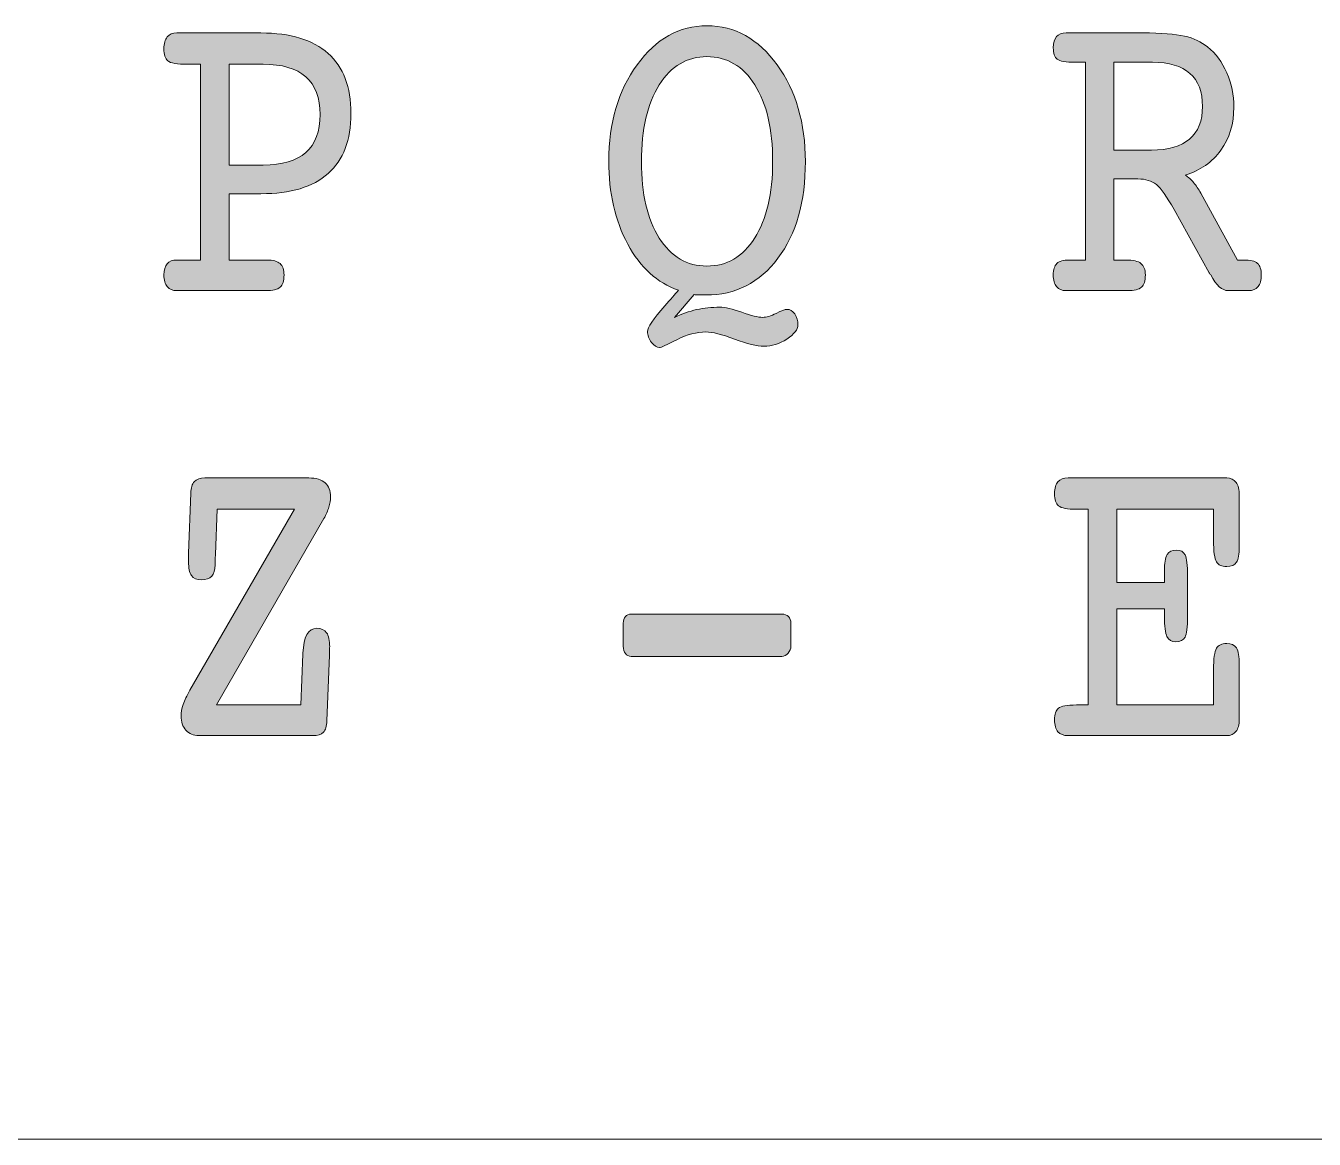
# Model space of a CAD drawing. Header units: inches. Extents: x 3 to 262, y 196 to 297.
# Drawn here: x 34.08 to 62.06, y 196.35 to 220.52 of the extents above; entities that cross this region are included whole.
import ezdxf

# ---------------------------------------------------------------- set-up
doc = ezdxf.new("R2010")
doc.units = ezdxf.units.IN
doc.header["$MEASUREMENT"] = 0
doc.layers.add('Engrave', color=7, linetype='Continuous')
doc.layers.add('LaserCut', color=7, linetype='Continuous')

msp = doc.modelspace()

# ---------------------------------------------------------------- hatches: boundary and pattern name
at = {"layer": 'Engrave', "true_color": 0xffffff}
h = msp.add_hatch(color=7, dxfattribs=at)
h.dxf.hatch_style = 2
edge = h.paths.add_edge_path()
edge.add_spline(control_points=[(48.25, 214.783), (47.792, 214.941), (47.425, 215.275), (47.149, 215.786), (46.874, 216.297), (46.737, 216.897), (46.737, 217.586), (46.737, 218.416), (46.942, 219.113), (47.353, 219.678), (47.764, 220.243), (48.27, 220.525), (48.87, 220.525), (49.476, 220.525), (49.984, 220.242), (50.393, 219.676), (50.803, 219.11), (51.008, 218.41), (51.008, 217.576), (51.008, 216.708), (50.809, 216.009), (50.411, 215.477), (50.014, 214.946), (49.492, 214.68), (48.846, 214.68), (48.781, 214.68), (48.73, 214.68), (48.694, 214.68), (48.659, 214.68), (48.624, 214.683), (48.59, 214.689), (48.59, 214.689), (48.167, 214.194), (48.167, 214.194), (48.325, 214.269), (48.484, 214.325), (48.645, 214.362), (48.805, 214.397), (48.973, 214.415), (49.147, 214.415), (49.263, 214.415), (49.423, 214.379), (49.627, 214.305), (49.831, 214.231), (49.982, 214.194), (50.079, 214.194), (50.161, 214.194), (50.259, 214.223), (50.374, 214.281), (50.488, 214.339), (50.566, 214.368), (50.605, 214.368), (50.671, 214.368), (50.728, 214.335), (50.775, 214.267), (50.822, 214.199), (50.846, 214.12), (50.846, 214.029), (50.846, 213.931), (50.766, 213.83), (50.605, 213.724), (50.444, 213.619), (50.277, 213.566), (50.103, 213.566), (49.956, 213.566), (49.744, 213.618), (49.469, 213.722), (49.194, 213.826), (48.986, 213.878), (48.846, 213.878), (48.649, 213.878), (48.439, 213.821), (48.216, 213.708), (47.994, 213.595), (47.869, 213.538), (47.843, 213.538), (47.785, 213.538), (47.726, 213.576), (47.667, 213.651), (47.608, 213.727), (47.578, 213.806), (47.578, 213.887), (47.578, 213.972), (47.704, 214.158), (47.957, 214.444), (48.079, 214.582), (48.176, 214.695), (48.25, 214.783), (48.25, 214.783), (48.25, 214.783), (48.25, 214.783)], knot_values=[0, 0, 0, 0, 1, 1, 1, 2, 2, 2, 3, 3, 3, 4, 4, 4, 5, 5, 5, 6, 6, 6, 7, 7, 7, 8, 8, 8, 9, 9, 9, 10, 10, 10, 11, 11, 11, 12, 12, 12, 13, 13, 13, 14, 14, 14, 15, 15, 15, 16, 16, 16, 17, 17, 17, 18, 18, 18, 19, 19, 19, 20, 20, 20, 21, 21, 21, 22, 22, 22, 23, 23, 23, 24, 24, 24, 25, 25, 25, 26, 26, 26, 27, 27, 27, 28, 28, 28, 29, 29, 29, 30, 30, 30, 30], degree=3, periodic=1)
edge = h.paths.add_edge_path()
edge.add_spline(control_points=[(48.87, 215.307), (49.302, 215.307), (49.648, 215.511), (49.908, 215.918), (50.167, 216.325), (50.297, 216.878), (50.297, 217.576), (50.297, 218.278), (50.168, 218.833), (49.909, 219.242), (49.651, 219.651), (49.305, 219.855), (48.87, 219.855), (48.438, 219.855), (48.093, 219.651), (47.835, 219.242), (47.577, 218.833), (47.448, 218.278), (47.448, 217.576), (47.448, 216.875), (47.577, 216.321), (47.835, 215.916), (48.093, 215.51), (48.438, 215.307), (48.87, 215.307), (48.87, 215.307), (48.87, 215.307), (48.87, 215.307)], knot_values=[0, 0, 0, 0, 1, 1, 1, 2, 2, 2, 3, 3, 3, 4, 4, 4, 5, 5, 5, 6, 6, 6, 7, 7, 7, 8, 8, 8, 9, 9, 9, 9], degree=3, periodic=1)
h = msp.add_hatch(color=7, dxfattribs=at)
h.dxf.hatch_style = 2
edge = h.paths.add_edge_path()
edge.add_spline(control_points=[(38.494, 219.69), (38.494, 219.69), (38.494, 217.501), (38.494, 217.501), (38.494, 217.501), (39.233, 217.501), (39.233, 217.501), (39.646, 217.501), (39.956, 217.592), (40.161, 217.775), (40.367, 217.957), (40.469, 218.232), (40.469, 218.6), (40.469, 218.962), (40.366, 219.234), (40.159, 219.417), (39.953, 219.599), (39.644, 219.69), (39.233, 219.69), (39.233, 219.69), (38.494, 219.69), (38.494, 219.69), (38.494, 219.69), (38.494, 219.69), (38.494, 219.69)], knot_values=[0, 0, 0, 0, 1, 1, 1, 2, 2, 2, 3, 3, 3, 4, 4, 4, 5, 5, 5, 6, 6, 6, 7, 7, 7, 8, 8, 8, 8], degree=3, periodic=1)
edge = h.paths.add_edge_path()
edge.add_spline(control_points=[(39.32, 215.439), (39.449, 215.439), (39.542, 215.413), (39.6, 215.362), (39.658, 215.31), (39.687, 215.227), (39.687, 215.114), (39.687, 214.988), (39.659, 214.9), (39.604, 214.85), (39.549, 214.799), (39.443, 214.774), (39.288, 214.774), (39.288, 214.774), (37.356, 214.774), (37.356, 214.774), (37.266, 214.774), (37.198, 214.803), (37.15, 214.861), (37.103, 214.92), (37.079, 215.004), (37.079, 215.114), (37.079, 215.224), (37.102, 215.306), (37.148, 215.359), (37.194, 215.413), (37.266, 215.439), (37.363, 215.439), (37.363, 215.439), (37.873, 215.439), (37.873, 215.439), (37.873, 215.439), (37.873, 219.69), (37.873, 219.69), (37.873, 219.69), (37.597, 219.69), (37.597, 219.69), (37.365, 219.69), (37.221, 219.714), (37.164, 219.763), (37.107, 219.812), (37.079, 219.901), (37.079, 220.029), (37.079, 220.14), (37.103, 220.224), (37.15, 220.282), (37.198, 220.34), (37.266, 220.369), (37.356, 220.369), (37.356, 220.369), (39.185, 220.369), (39.185, 220.369), (39.826, 220.369), (40.311, 220.221), (40.643, 219.926), (40.975, 219.63), (41.141, 219.195), (41.141, 218.619), (41.141, 218.043), (40.977, 217.61), (40.647, 217.317), (40.318, 217.025), (39.831, 216.878), (39.185, 216.878), (39.185, 216.878), (38.494, 216.878), (38.494, 216.878), (38.494, 216.878), (38.494, 215.439), (38.494, 215.439), (38.494, 215.439), (39.32, 215.439), (39.32, 215.439), (39.32, 215.439), (39.32, 215.439), (39.32, 215.439)], knot_values=[0, 0, 0, 0, 1, 1, 1, 2, 2, 2, 3, 3, 3, 4, 4, 4, 5, 5, 5, 6, 6, 6, 7, 7, 7, 8, 8, 8, 9, 9, 9, 10, 10, 10, 11, 11, 11, 12, 12, 12, 13, 13, 13, 14, 14, 14, 15, 15, 15, 16, 16, 16, 17, 17, 17, 18, 18, 18, 19, 19, 19, 20, 20, 20, 21, 21, 21, 22, 22, 22, 23, 23, 23, 24, 24, 24, 25, 25, 25, 25], degree=3, periodic=1)
h = msp.add_hatch(color=7, dxfattribs=at)
h.dxf.hatch_style = 2
edge = h.paths.add_edge_path()
edge.add_spline(control_points=[(57.702, 219.732), (57.702, 219.732), (57.702, 217.826), (57.702, 217.826), (57.702, 217.826), (58.52, 217.826), (58.52, 217.826), (58.888, 217.826), (59.166, 217.906), (59.351, 218.065), (59.537, 218.223), (59.63, 218.46), (59.63, 218.775), (59.63, 219.092), (59.539, 219.331), (59.357, 219.492), (59.175, 219.652), (58.904, 219.732), (58.543, 219.732), (58.543, 219.732), (57.702, 219.732), (57.702, 219.732), (57.702, 219.732), (57.702, 219.732), (57.702, 219.732)], knot_values=[0, 0, 0, 0, 1, 1, 1, 2, 2, 2, 3, 3, 3, 4, 4, 4, 5, 5, 5, 6, 6, 6, 7, 7, 7, 8, 8, 8, 8], degree=3, periodic=1)
edge = h.paths.add_edge_path()
edge.add_spline(control_points=[(57.702, 215.439), (57.702, 215.439), (57.97, 215.439), (57.97, 215.439), (58.123, 215.439), (58.231, 215.414), (58.294, 215.364), (58.358, 215.313), (58.389, 215.23), (58.389, 215.114), (58.389, 214.988), (58.362, 214.9), (58.306, 214.85), (58.251, 214.799), (58.147, 214.774), (57.994, 214.774), (57.994, 214.774), (56.667, 214.774), (56.667, 214.774), (56.577, 214.774), (56.508, 214.803), (56.461, 214.861), (56.413, 214.92), (56.39, 215.004), (56.39, 215.114), (56.39, 215.23), (56.416, 215.313), (56.469, 215.364), (56.521, 215.414), (56.609, 215.439), (56.73, 215.439), (56.73, 215.439), (57.089, 215.439), (57.089, 215.439), (57.089, 215.439), (57.089, 219.732), (57.089, 219.732), (57.089, 219.732), (56.86, 219.732), (56.86, 219.732), (56.663, 219.732), (56.535, 219.755), (56.477, 219.799), (56.419, 219.843), (56.39, 219.926), (56.39, 220.048), (56.39, 220.156), (56.413, 220.235), (56.459, 220.289), (56.505, 220.343), (56.574, 220.369), (56.667, 220.369), (56.667, 220.369), (58.334, 220.369), (58.334, 220.369), (58.737, 220.369), (59.038, 220.346), (59.237, 220.301), (59.436, 220.255), (59.604, 220.177), (59.741, 220.067), (59.917, 219.926), (60.056, 219.739), (60.158, 219.506), (60.259, 219.273), (60.31, 219.023), (60.31, 218.756), (60.31, 218.394), (60.217, 218.084), (60.031, 217.824), (59.845, 217.565), (59.586, 217.384), (59.254, 217.284), (59.323, 217.236), (59.384, 217.182), (59.438, 217.119), (59.492, 217.056), (59.544, 216.981), (59.595, 216.892), (59.595, 216.892), (60.389, 215.439), (60.389, 215.439), (60.389, 215.439), (60.519, 215.439), (60.519, 215.439), (60.667, 215.439), (60.768, 215.415), (60.823, 215.366), (60.879, 215.318), (60.906, 215.233), (60.906, 215.114), (60.906, 215.004), (60.883, 214.92), (60.837, 214.861), (60.791, 214.803), (60.723, 214.774), (60.633, 214.774), (60.633, 214.774), (60.187, 214.774), (60.187, 214.774), (60.058, 214.774), (59.931, 214.888), (59.808, 215.114), (59.792, 215.133), (59.78, 215.148), (59.772, 215.161), (59.772, 215.161), (59.013, 216.534), (59.013, 216.534), (58.858, 216.814), (58.73, 216.995), (58.628, 217.076), (58.527, 217.158), (58.393, 217.199), (58.227, 217.199), (58.227, 217.199), (57.702, 217.199), (57.702, 217.199), (57.702, 217.199), (57.702, 215.439), (57.702, 215.439), (57.702, 215.439), (57.702, 215.439), (57.702, 215.439)], knot_values=[0, 0, 0, 0, 1, 1, 1, 2, 2, 2, 3, 3, 3, 4, 4, 4, 5, 5, 5, 6, 6, 6, 7, 7, 7, 8, 8, 8, 9, 9, 9, 10, 10, 10, 11, 11, 11, 12, 12, 12, 13, 13, 13, 14, 14, 14, 15, 15, 15, 16, 16, 16, 17, 17, 17, 18, 18, 18, 19, 19, 19, 20, 20, 20, 21, 21, 21, 22, 22, 22, 23, 23, 23, 24, 24, 24, 25, 25, 25, 26, 26, 26, 27, 27, 27, 28, 28, 28, 29, 29, 29, 30, 30, 30, 31, 31, 31, 32, 32, 32, 33, 33, 33, 34, 34, 34, 35, 35, 35, 36, 36, 36, 37, 37, 37, 38, 38, 38, 39, 39, 39, 40, 40, 40, 41, 41, 41, 41], degree=3, periodic=1)
h = msp.add_hatch(color=7, dxfattribs=at)
h.dxf.hatch_style = 2
edge = h.paths.add_edge_path()
edge.add_spline(control_points=[(38.237, 210.028), (38.237, 210.028), (38.198, 209.047), (38.198, 209.047), (38.195, 209.006), (38.193, 208.968), (38.191, 208.931), (38.19, 208.895), (38.189, 208.858), (38.189, 208.82), (38.189, 208.707), (38.165, 208.624), (38.116, 208.573), (38.068, 208.521), (37.992, 208.495), (37.889, 208.495), (37.792, 208.495), (37.721, 208.526), (37.678, 208.587), (37.634, 208.648), (37.613, 208.75), (37.613, 208.891), (37.613, 208.891), (37.613, 209.075), (37.613, 209.075), (37.613, 209.075), (37.664, 210.377), (37.664, 210.377), (37.667, 210.49), (37.692, 210.574), (37.741, 210.627), (37.79, 210.681), (37.866, 210.707), (37.968, 210.707), (37.968, 210.707), (40.228, 210.707), (40.228, 210.707), (40.384, 210.707), (40.501, 210.672), (40.58, 210.601), (40.659, 210.531), (40.699, 210.428), (40.699, 210.293), (40.699, 210.223), (40.686, 210.15), (40.661, 210.073), (40.636, 209.996), (40.6, 209.913), (40.553, 209.825), (40.553, 209.825), (38.221, 205.778), (38.221, 205.778), (38.221, 205.778), (40.051, 205.778), (40.051, 205.778), (40.051, 205.778), (40.098, 206.882), (40.098, 206.882), (40.098, 206.885), (40.098, 206.891), (40.098, 206.901), (40.111, 207.262), (40.212, 207.443), (40.398, 207.443), (40.496, 207.443), (40.567, 207.411), (40.612, 207.346), (40.657, 207.282), (40.679, 207.179), (40.679, 207.037), (40.679, 207.037), (40.677, 207.018), (40.675, 206.978), (40.672, 206.939), (40.671, 206.901), (40.671, 206.863), (40.671, 206.863), (40.616, 205.433), (40.616, 205.433), (40.613, 205.317), (40.588, 205.234), (40.541, 205.186), (40.493, 205.137), (40.418, 205.113), (40.316, 205.113), (40.316, 205.113), (37.834, 205.113), (37.834, 205.113), (37.721, 205.113), (37.628, 205.152), (37.557, 205.23), (37.486, 205.309), (37.451, 205.411), (37.451, 205.537), (37.451, 205.613), (37.466, 205.696), (37.498, 205.787), (37.53, 205.878), (37.578, 205.982), (37.644, 206.098), (37.644, 206.098), (39.912, 210.028), (39.912, 210.028), (39.912, 210.028), (38.237, 210.028), (38.237, 210.028), (38.237, 210.028), (38.237, 210.028), (38.237, 210.028)], knot_values=[0, 0, 0, 0, 1, 1, 1, 2, 2, 2, 3, 3, 3, 4, 4, 4, 5, 5, 5, 6, 6, 6, 7, 7, 7, 8, 8, 8, 9, 9, 9, 10, 10, 10, 11, 11, 11, 12, 12, 12, 13, 13, 13, 14, 14, 14, 15, 15, 15, 16, 16, 16, 17, 17, 17, 18, 18, 18, 19, 19, 19, 20, 20, 20, 21, 21, 21, 22, 22, 22, 23, 23, 23, 24, 24, 24, 25, 25, 25, 26, 26, 26, 27, 27, 27, 28, 28, 28, 29, 29, 29, 30, 30, 30, 31, 31, 31, 32, 32, 32, 33, 33, 33, 34, 34, 34, 35, 35, 35, 36, 36, 36, 36], degree=3, periodic=1)
h = msp.add_hatch(color=7, dxfattribs=at)
h.dxf.hatch_style = 2
edge = h.paths.add_edge_path()
edge.add_spline(control_points=[(60.156, 205.113), (60.156, 205.113), (56.706, 205.113), (56.706, 205.113), (56.611, 205.113), (56.54, 205.141), (56.49, 205.197), (56.442, 205.254), (56.417, 205.339), (56.417, 205.452), (56.417, 205.578), (56.446, 205.664), (56.502, 205.709), (56.559, 205.755), (56.689, 205.778), (56.891, 205.778), (56.891, 205.778), (57.145, 205.778), (57.145, 205.778), (57.145, 205.778), (57.145, 210.028), (57.145, 210.028), (57.145, 210.028), (56.891, 210.028), (56.891, 210.028), (56.694, 210.028), (56.566, 210.053), (56.506, 210.101), (56.447, 210.15), (56.417, 210.239), (56.417, 210.368), (56.417, 210.484), (56.442, 210.57), (56.49, 210.625), (56.54, 210.68), (56.614, 210.707), (56.714, 210.707), (56.714, 210.707), (60.156, 210.707), (60.156, 210.707), (60.245, 210.707), (60.313, 210.675), (60.359, 210.611), (60.405, 210.546), (60.428, 210.453), (60.428, 210.33), (60.428, 210.33), (60.428, 209.217), (60.428, 209.217), (60.428, 209.053), (60.408, 208.94), (60.369, 208.877), (60.329, 208.814), (60.258, 208.783), (60.156, 208.783), (60.048, 208.783), (59.973, 208.817), (59.932, 208.886), (59.892, 208.956), (59.871, 209.112), (59.871, 209.353), (59.871, 209.353), (59.871, 210.028), (59.871, 210.028), (59.871, 210.028), (57.769, 210.028), (57.769, 210.028), (57.769, 210.028), (57.769, 208.438), (57.769, 208.438), (57.769, 208.438), (58.804, 208.438), (58.804, 208.438), (58.804, 208.438), (58.804, 208.689), (58.804, 208.689), (58.804, 208.858), (58.823, 208.976), (58.862, 209.042), (58.9, 209.108), (58.966, 209.142), (59.061, 209.142), (59.153, 209.142), (59.217, 209.106), (59.253, 209.035), (59.288, 208.964), (59.306, 208.813), (59.306, 208.58), (59.306, 208.58), (59.306, 207.703), (59.306, 207.703), (59.306, 207.467), (59.288, 207.315), (59.251, 207.25), (59.214, 207.183), (59.148, 207.15), (59.053, 207.15), (58.958, 207.15), (58.893, 207.188), (58.858, 207.264), (58.822, 207.339), (58.804, 207.485), (58.804, 207.703), (58.804, 207.703), (58.804, 207.868), (58.804, 207.868), (58.804, 207.868), (57.769, 207.868), (57.769, 207.868), (57.769, 207.868), (57.769, 205.778), (57.769, 205.778), (57.769, 205.778), (59.871, 205.778), (59.871, 205.778), (59.871, 205.778), (59.871, 206.542), (59.871, 206.542), (59.871, 206.784), (59.892, 206.94), (59.932, 207.009), (59.973, 207.078), (60.048, 207.113), (60.156, 207.113), (60.256, 207.113), (60.326, 207.08), (60.367, 207.016), (60.408, 206.952), (60.428, 206.83), (60.428, 206.65), (60.428, 206.65), (60.428, 205.461), (60.428, 205.461), (60.428, 205.348), (60.404, 205.262), (60.357, 205.202), (60.31, 205.142), (60.243, 205.113), (60.156, 205.113), (60.156, 205.113), (60.156, 205.113), (60.156, 205.113)], knot_values=[0, 0, 0, 0, 1, 1, 1, 2, 2, 2, 3, 3, 3, 4, 4, 4, 5, 5, 5, 6, 6, 6, 7, 7, 7, 8, 8, 8, 9, 9, 9, 10, 10, 10, 11, 11, 11, 12, 12, 12, 13, 13, 13, 14, 14, 14, 15, 15, 15, 16, 16, 16, 17, 17, 17, 18, 18, 18, 19, 19, 19, 20, 20, 20, 21, 21, 21, 22, 22, 22, 23, 23, 23, 24, 24, 24, 25, 25, 25, 26, 26, 26, 27, 27, 27, 28, 28, 28, 29, 29, 29, 30, 30, 30, 31, 31, 31, 32, 32, 32, 33, 33, 33, 34, 34, 34, 35, 35, 35, 36, 36, 36, 37, 37, 37, 38, 38, 38, 39, 39, 39, 40, 40, 40, 41, 41, 41, 42, 42, 42, 43, 43, 43, 44, 44, 44, 45, 45, 45, 46, 46, 46, 47, 47, 47, 47], degree=3, periodic=1)
h = msp.add_hatch(color=7, dxfattribs=at)
h.dxf.hatch_style = 2
edge = h.paths.add_edge_path()
edge.add_spline(control_points=[(47.223, 206.834), (47.17, 206.834), (47.128, 206.854), (47.098, 206.893), (47.068, 206.933), (47.053, 206.987), (47.053, 207.056), (47.053, 207.056), (47.053, 207.556), (47.053, 207.556), (47.053, 207.616), (47.068, 207.663), (47.098, 207.698), (47.128, 207.733), (47.17, 207.75), (47.223, 207.75), (47.223, 207.75), (50.498, 207.75), (50.498, 207.75), (50.559, 207.75), (50.606, 207.733), (50.64, 207.698), (50.675, 207.663), (50.692, 207.616), (50.692, 207.556), (50.692, 207.556), (50.692, 207.056), (50.692, 207.056), (50.692, 206.999), (50.672, 206.948), (50.633, 206.903), (50.593, 206.857), (50.548, 206.834), (50.498, 206.834), (50.498, 206.834), (47.223, 206.834), (47.223, 206.834), (47.223, 206.834), (47.223, 206.834), (47.223, 206.834)], knot_values=[0, 0, 0, 0, 1, 1, 1, 2, 2, 2, 3, 3, 3, 4, 4, 4, 5, 5, 5, 6, 6, 6, 7, 7, 7, 8, 8, 8, 9, 9, 9, 10, 10, 10, 11, 11, 11, 12, 12, 12, 13, 13, 13, 13], degree=3, periodic=1)

# ---------------------------------------------------------------- linework, layer by layer
at = {"layer": 'Engrave', "lineweight": 0}
for points, knots in [([(48.25, 214.783), (47.792, 214.941), (47.425, 215.275), (47.149, 215.786), (46.874, 216.297), (46.737, 216.897), (46.737, 217.586), (46.737, 218.416), (46.942, 219.113), (47.353, 219.678), (47.764, 220.243), (48.27, 220.525), (48.87, 220.525), (49.476, 220.525), (49.984, 220.242), (50.393, 219.676), (50.803, 219.11), (51.008, 218.41), (51.008, 217.576), (51.008, 216.708), (50.809, 216.009), (50.411, 215.477), (50.014, 214.946), (49.492, 214.68), (48.846, 214.68), (48.781, 214.68), (48.73, 214.68), (48.694, 214.68), (48.659, 214.68), (48.624, 214.683), (48.59, 214.689), (48.59, 214.689), (48.167, 214.194), (48.167, 214.194), (48.325, 214.269), (48.484, 214.325), (48.645, 214.362), (48.805, 214.397), (48.973, 214.415), (49.147, 214.415), (49.263, 214.415), (49.423, 214.379), (49.627, 214.305), (49.831, 214.231), (49.982, 214.194), (50.079, 214.194), (50.161, 214.194), (50.259, 214.223), (50.374, 214.281), (50.488, 214.339), (50.566, 214.368), (50.605, 214.368), (50.671, 214.368), (50.728, 214.335), (50.775, 214.267), (50.822, 214.199), (50.846, 214.12), (50.846, 214.029), (50.846, 213.931), (50.766, 213.83), (50.605, 213.724), (50.444, 213.619), (50.277, 213.566), (50.103, 213.566), (49.956, 213.566), (49.744, 213.618), (49.469, 213.722), (49.194, 213.826), (48.986, 213.878), (48.846, 213.878), (48.649, 213.878), (48.439, 213.821), (48.216, 213.708), (47.994, 213.595), (47.869, 213.538), (47.843, 213.538), (47.785, 213.538), (47.726, 213.576), (47.667, 213.651), (47.608, 213.727), (47.578, 213.806), (47.578, 213.887), (47.578, 213.972), (47.704, 214.158), (47.957, 214.444), (48.079, 214.582), (48.176, 214.695), (48.25, 214.783), (48.25, 214.783), (48.25, 214.783), (48.25, 214.783)], [0, 0, 0, 0, 1, 1, 1, 2, 2, 2, 3, 3, 3, 4, 4, 4, 5, 5, 5, 6, 6, 6, 7, 7, 7, 8, 8, 8, 9, 9, 9, 10, 10, 10, 11, 11, 11, 12, 12, 12, 13, 13, 13, 14, 14, 14, 15, 15, 15, 16, 16, 16, 17, 17, 17, 18, 18, 18, 19, 19, 19, 20, 20, 20, 21, 21, 21, 22, 22, 22, 23, 23, 23, 24, 24, 24, 25, 25, 25, 26, 26, 26, 27, 27, 27, 28, 28, 28, 29, 29, 29, 30, 30, 30, 30]), ([(39.32, 215.439), (39.449, 215.439), (39.542, 215.413), (39.6, 215.362), (39.658, 215.31), (39.687, 215.227), (39.687, 215.114), (39.687, 214.988), (39.659, 214.9), (39.604, 214.85), (39.549, 214.799), (39.443, 214.774), (39.288, 214.774), (39.288, 214.774), (37.356, 214.774), (37.356, 214.774), (37.266, 214.774), (37.198, 214.803), (37.15, 214.861), (37.103, 214.92), (37.079, 215.004), (37.079, 215.114), (37.079, 215.224), (37.102, 215.306), (37.148, 215.359), (37.194, 215.413), (37.266, 215.439), (37.363, 215.439), (37.363, 215.439), (37.873, 215.439), (37.873, 215.439), (37.873, 215.439), (37.873, 219.69), (37.873, 219.69), (37.873, 219.69), (37.597, 219.69), (37.597, 219.69), (37.365, 219.69), (37.221, 219.714), (37.164, 219.763), (37.107, 219.812), (37.079, 219.901), (37.079, 220.029), (37.079, 220.14), (37.103, 220.224), (37.15, 220.282), (37.198, 220.34), (37.266, 220.369), (37.356, 220.369), (37.356, 220.369), (39.185, 220.369), (39.185, 220.369), (39.826, 220.369), (40.311, 220.221), (40.643, 219.926), (40.975, 219.63), (41.141, 219.195), (41.141, 218.619), (41.141, 218.043), (40.977, 217.61), (40.647, 217.317), (40.318, 217.025), (39.831, 216.878), (39.185, 216.878), (39.185, 216.878), (38.494, 216.878), (38.494, 216.878), (38.494, 216.878), (38.494, 215.439), (38.494, 215.439), (38.494, 215.439), (39.32, 215.439), (39.32, 215.439), (39.32, 215.439), (39.32, 215.439), (39.32, 215.439)], [0, 0, 0, 0, 1, 1, 1, 2, 2, 2, 3, 3, 3, 4, 4, 4, 5, 5, 5, 6, 6, 6, 7, 7, 7, 8, 8, 8, 9, 9, 9, 10, 10, 10, 11, 11, 11, 12, 12, 12, 13, 13, 13, 14, 14, 14, 15, 15, 15, 16, 16, 16, 17, 17, 17, 18, 18, 18, 19, 19, 19, 20, 20, 20, 21, 21, 21, 22, 22, 22, 23, 23, 23, 24, 24, 24, 25, 25, 25, 25]), ([(57.702, 215.439), (57.702, 215.439), (57.97, 215.439), (57.97, 215.439), (58.123, 215.439), (58.231, 215.414), (58.294, 215.364), (58.358, 215.313), (58.389, 215.23), (58.389, 215.114), (58.389, 214.988), (58.362, 214.9), (58.306, 214.85), (58.251, 214.799), (58.147, 214.774), (57.994, 214.774), (57.994, 214.774), (56.667, 214.774), (56.667, 214.774), (56.577, 214.774), (56.508, 214.803), (56.461, 214.861), (56.413, 214.92), (56.39, 215.004), (56.39, 215.114), (56.39, 215.23), (56.416, 215.313), (56.469, 215.364), (56.521, 215.414), (56.609, 215.439), (56.73, 215.439), (56.73, 215.439), (57.089, 215.439), (57.089, 215.439), (57.089, 215.439), (57.089, 219.732), (57.089, 219.732), (57.089, 219.732), (56.86, 219.732), (56.86, 219.732), (56.663, 219.732), (56.535, 219.755), (56.477, 219.799), (56.419, 219.843), (56.39, 219.926), (56.39, 220.048), (56.39, 220.156), (56.413, 220.235), (56.459, 220.289), (56.505, 220.343), (56.574, 220.369), (56.667, 220.369), (56.667, 220.369), (58.334, 220.369), (58.334, 220.369), (58.737, 220.369), (59.038, 220.346), (59.237, 220.301), (59.436, 220.255), (59.604, 220.177), (59.741, 220.067), (59.917, 219.926), (60.056, 219.739), (60.158, 219.506), (60.259, 219.273), (60.31, 219.023), (60.31, 218.756), (60.31, 218.394), (60.217, 218.084), (60.031, 217.824), (59.845, 217.565), (59.586, 217.384), (59.254, 217.284), (59.323, 217.236), (59.384, 217.182), (59.438, 217.119), (59.492, 217.056), (59.544, 216.981), (59.595, 216.892), (59.595, 216.892), (60.389, 215.439), (60.389, 215.439), (60.389, 215.439), (60.519, 215.439), (60.519, 215.439), (60.667, 215.439), (60.768, 215.415), (60.823, 215.366), (60.879, 215.318), (60.906, 215.233), (60.906, 215.114), (60.906, 215.004), (60.883, 214.92), (60.837, 214.861), (60.791, 214.803), (60.723, 214.774), (60.633, 214.774), (60.633, 214.774), (60.187, 214.774), (60.187, 214.774), (60.058, 214.774), (59.931, 214.888), (59.808, 215.114), (59.792, 215.133), (59.78, 215.148), (59.772, 215.161), (59.772, 215.161), (59.013, 216.534), (59.013, 216.534), (58.858, 216.814), (58.73, 216.995), (58.628, 217.076), (58.527, 217.158), (58.393, 217.199), (58.227, 217.199), (58.227, 217.199), (57.702, 217.199), (57.702, 217.199), (57.702, 217.199), (57.702, 215.439), (57.702, 215.439), (57.702, 215.439), (57.702, 215.439), (57.702, 215.439)], [0, 0, 0, 0, 1, 1, 1, 2, 2, 2, 3, 3, 3, 4, 4, 4, 5, 5, 5, 6, 6, 6, 7, 7, 7, 8, 8, 8, 9, 9, 9, 10, 10, 10, 11, 11, 11, 12, 12, 12, 13, 13, 13, 14, 14, 14, 15, 15, 15, 16, 16, 16, 17, 17, 17, 18, 18, 18, 19, 19, 19, 20, 20, 20, 21, 21, 21, 22, 22, 22, 23, 23, 23, 24, 24, 24, 25, 25, 25, 26, 26, 26, 27, 27, 27, 28, 28, 28, 29, 29, 29, 30, 30, 30, 31, 31, 31, 32, 32, 32, 33, 33, 33, 34, 34, 34, 35, 35, 35, 36, 36, 36, 37, 37, 37, 38, 38, 38, 39, 39, 39, 40, 40, 40, 41, 41, 41, 41]), ([(38.494, 219.69), (38.494, 219.69), (38.494, 217.501), (38.494, 217.501), (38.494, 217.501), (39.233, 217.501), (39.233, 217.501), (39.646, 217.501), (39.956, 217.592), (40.161, 217.775), (40.367, 217.957), (40.469, 218.232), (40.469, 218.6), (40.469, 218.962), (40.366, 219.234), (40.159, 219.417), (39.953, 219.599), (39.644, 219.69), (39.233, 219.69), (39.233, 219.69), (38.494, 219.69), (38.494, 219.69), (38.494, 219.69), (38.494, 219.69), (38.494, 219.69)], [0, 0, 0, 0, 1, 1, 1, 2, 2, 2, 3, 3, 3, 4, 4, 4, 5, 5, 5, 6, 6, 6, 7, 7, 7, 8, 8, 8, 8]), ([(48.87, 215.307), (49.302, 215.307), (49.648, 215.511), (49.908, 215.918), (50.167, 216.325), (50.297, 216.878), (50.297, 217.576), (50.297, 218.278), (50.168, 218.833), (49.909, 219.242), (49.651, 219.651), (49.305, 219.855), (48.87, 219.855), (48.438, 219.855), (48.093, 219.651), (47.835, 219.242), (47.577, 218.833), (47.448, 218.278), (47.448, 217.576), (47.448, 216.875), (47.577, 216.321), (47.835, 215.916), (48.093, 215.51), (48.438, 215.307), (48.87, 215.307), (48.87, 215.307), (48.87, 215.307), (48.87, 215.307)], [0, 0, 0, 0, 1, 1, 1, 2, 2, 2, 3, 3, 3, 4, 4, 4, 5, 5, 5, 6, 6, 6, 7, 7, 7, 8, 8, 8, 9, 9, 9, 9]), ([(57.702, 219.732), (57.702, 219.732), (57.702, 217.826), (57.702, 217.826), (57.702, 217.826), (58.52, 217.826), (58.52, 217.826), (58.888, 217.826), (59.166, 217.906), (59.351, 218.065), (59.537, 218.223), (59.63, 218.46), (59.63, 218.775), (59.63, 219.092), (59.539, 219.331), (59.357, 219.492), (59.175, 219.652), (58.904, 219.732), (58.543, 219.732), (58.543, 219.732), (57.702, 219.732), (57.702, 219.732), (57.702, 219.732), (57.702, 219.732), (57.702, 219.732)], [0, 0, 0, 0, 1, 1, 1, 2, 2, 2, 3, 3, 3, 4, 4, 4, 5, 5, 5, 6, 6, 6, 7, 7, 7, 8, 8, 8, 8]), ([(38.237, 210.028), (38.237, 210.028), (38.198, 209.047), (38.198, 209.047), (38.195, 209.006), (38.193, 208.968), (38.191, 208.931), (38.19, 208.895), (38.189, 208.858), (38.189, 208.82), (38.189, 208.707), (38.165, 208.624), (38.116, 208.573), (38.068, 208.521), (37.992, 208.495), (37.889, 208.495), (37.792, 208.495), (37.721, 208.526), (37.678, 208.587), (37.634, 208.648), (37.613, 208.75), (37.613, 208.891), (37.613, 208.891), (37.613, 209.075), (37.613, 209.075), (37.613, 209.075), (37.664, 210.377), (37.664, 210.377), (37.667, 210.49), (37.692, 210.574), (37.741, 210.627), (37.79, 210.681), (37.866, 210.707), (37.968, 210.707), (37.968, 210.707), (40.228, 210.707), (40.228, 210.707), (40.384, 210.707), (40.501, 210.672), (40.58, 210.601), (40.659, 210.531), (40.699, 210.428), (40.699, 210.293), (40.699, 210.223), (40.686, 210.15), (40.661, 210.073), (40.636, 209.996), (40.6, 209.913), (40.553, 209.825), (40.553, 209.825), (38.221, 205.778), (38.221, 205.778), (38.221, 205.778), (40.051, 205.778), (40.051, 205.778), (40.051, 205.778), (40.098, 206.882), (40.098, 206.882), (40.098, 206.885), (40.098, 206.891), (40.098, 206.901), (40.111, 207.262), (40.212, 207.443), (40.398, 207.443), (40.496, 207.443), (40.567, 207.411), (40.612, 207.346), (40.657, 207.282), (40.679, 207.179), (40.679, 207.037), (40.679, 207.037), (40.677, 207.018), (40.675, 206.978), (40.672, 206.939), (40.671, 206.901), (40.671, 206.863), (40.671, 206.863), (40.616, 205.433), (40.616, 205.433), (40.613, 205.317), (40.588, 205.234), (40.541, 205.186), (40.493, 205.137), (40.418, 205.113), (40.316, 205.113), (40.316, 205.113), (37.834, 205.113), (37.834, 205.113), (37.721, 205.113), (37.628, 205.152), (37.557, 205.23), (37.486, 205.309), (37.451, 205.411), (37.451, 205.537), (37.451, 205.613), (37.466, 205.696), (37.498, 205.787), (37.53, 205.878), (37.578, 205.982), (37.644, 206.098), (37.644, 206.098), (39.912, 210.028), (39.912, 210.028), (39.912, 210.028), (38.237, 210.028), (38.237, 210.028), (38.237, 210.028), (38.237, 210.028), (38.237, 210.028)], [0, 0, 0, 0, 1, 1, 1, 2, 2, 2, 3, 3, 3, 4, 4, 4, 5, 5, 5, 6, 6, 6, 7, 7, 7, 8, 8, 8, 9, 9, 9, 10, 10, 10, 11, 11, 11, 12, 12, 12, 13, 13, 13, 14, 14, 14, 15, 15, 15, 16, 16, 16, 17, 17, 17, 18, 18, 18, 19, 19, 19, 20, 20, 20, 21, 21, 21, 22, 22, 22, 23, 23, 23, 24, 24, 24, 25, 25, 25, 26, 26, 26, 27, 27, 27, 28, 28, 28, 29, 29, 29, 30, 30, 30, 31, 31, 31, 32, 32, 32, 33, 33, 33, 34, 34, 34, 35, 35, 35, 36, 36, 36, 36]), ([(60.156, 205.113), (60.156, 205.113), (56.706, 205.113), (56.706, 205.113), (56.611, 205.113), (56.54, 205.141), (56.49, 205.197), (56.442, 205.254), (56.417, 205.339), (56.417, 205.452), (56.417, 205.578), (56.446, 205.664), (56.502, 205.709), (56.559, 205.755), (56.689, 205.778), (56.891, 205.778), (56.891, 205.778), (57.145, 205.778), (57.145, 205.778), (57.145, 205.778), (57.145, 210.028), (57.145, 210.028), (57.145, 210.028), (56.891, 210.028), (56.891, 210.028), (56.694, 210.028), (56.566, 210.053), (56.506, 210.101), (56.447, 210.15), (56.417, 210.239), (56.417, 210.368), (56.417, 210.484), (56.442, 210.57), (56.49, 210.625), (56.54, 210.68), (56.614, 210.707), (56.714, 210.707), (56.714, 210.707), (60.156, 210.707), (60.156, 210.707), (60.245, 210.707), (60.313, 210.675), (60.359, 210.611), (60.405, 210.546), (60.428, 210.453), (60.428, 210.33), (60.428, 210.33), (60.428, 209.217), (60.428, 209.217), (60.428, 209.053), (60.408, 208.94), (60.369, 208.877), (60.329, 208.814), (60.258, 208.783), (60.156, 208.783), (60.048, 208.783), (59.973, 208.817), (59.932, 208.886), (59.892, 208.956), (59.871, 209.112), (59.871, 209.353), (59.871, 209.353), (59.871, 210.028), (59.871, 210.028), (59.871, 210.028), (57.769, 210.028), (57.769, 210.028), (57.769, 210.028), (57.769, 208.438), (57.769, 208.438), (57.769, 208.438), (58.804, 208.438), (58.804, 208.438), (58.804, 208.438), (58.804, 208.689), (58.804, 208.689), (58.804, 208.858), (58.823, 208.976), (58.862, 209.042), (58.9, 209.108), (58.966, 209.142), (59.061, 209.142), (59.153, 209.142), (59.217, 209.106), (59.253, 209.035), (59.288, 208.964), (59.306, 208.813), (59.306, 208.58), (59.306, 208.58), (59.306, 207.703), (59.306, 207.703), (59.306, 207.467), (59.288, 207.315), (59.251, 207.25), (59.214, 207.183), (59.148, 207.15), (59.053, 207.15), (58.958, 207.15), (58.893, 207.188), (58.858, 207.264), (58.822, 207.339), (58.804, 207.485), (58.804, 207.703), (58.804, 207.703), (58.804, 207.868), (58.804, 207.868), (58.804, 207.868), (57.769, 207.868), (57.769, 207.868), (57.769, 207.868), (57.769, 205.778), (57.769, 205.778), (57.769, 205.778), (59.871, 205.778), (59.871, 205.778), (59.871, 205.778), (59.871, 206.542), (59.871, 206.542), (59.871, 206.784), (59.892, 206.94), (59.932, 207.009), (59.973, 207.078), (60.048, 207.113), (60.156, 207.113), (60.256, 207.113), (60.326, 207.08), (60.367, 207.016), (60.408, 206.952), (60.428, 206.83), (60.428, 206.65), (60.428, 206.65), (60.428, 205.461), (60.428, 205.461), (60.428, 205.348), (60.404, 205.262), (60.357, 205.202), (60.31, 205.142), (60.243, 205.113), (60.156, 205.113), (60.156, 205.113), (60.156, 205.113), (60.156, 205.113)], [0, 0, 0, 0, 1, 1, 1, 2, 2, 2, 3, 3, 3, 4, 4, 4, 5, 5, 5, 6, 6, 6, 7, 7, 7, 8, 8, 8, 9, 9, 9, 10, 10, 10, 11, 11, 11, 12, 12, 12, 13, 13, 13, 14, 14, 14, 15, 15, 15, 16, 16, 16, 17, 17, 17, 18, 18, 18, 19, 19, 19, 20, 20, 20, 21, 21, 21, 22, 22, 22, 23, 23, 23, 24, 24, 24, 25, 25, 25, 26, 26, 26, 27, 27, 27, 28, 28, 28, 29, 29, 29, 30, 30, 30, 31, 31, 31, 32, 32, 32, 33, 33, 33, 34, 34, 34, 35, 35, 35, 36, 36, 36, 37, 37, 37, 38, 38, 38, 39, 39, 39, 40, 40, 40, 41, 41, 41, 42, 42, 42, 43, 43, 43, 44, 44, 44, 45, 45, 45, 46, 46, 46, 47, 47, 47, 47]), ([(47.223, 206.834), (47.17, 206.834), (47.128, 206.854), (47.098, 206.893), (47.068, 206.933), (47.053, 206.987), (47.053, 207.056), (47.053, 207.056), (47.053, 207.556), (47.053, 207.556), (47.053, 207.616), (47.068, 207.663), (47.098, 207.698), (47.128, 207.733), (47.17, 207.75), (47.223, 207.75), (47.223, 207.75), (50.498, 207.75), (50.498, 207.75), (50.559, 207.75), (50.606, 207.733), (50.64, 207.698), (50.675, 207.663), (50.692, 207.616), (50.692, 207.556), (50.692, 207.556), (50.692, 207.056), (50.692, 207.056), (50.692, 206.999), (50.672, 206.948), (50.633, 206.903), (50.593, 206.857), (50.548, 206.834), (50.498, 206.834), (50.498, 206.834), (47.223, 206.834), (47.223, 206.834), (47.223, 206.834), (47.223, 206.834), (47.223, 206.834)], [0, 0, 0, 0, 1, 1, 1, 2, 2, 2, 3, 3, 3, 4, 4, 4, 5, 5, 5, 6, 6, 6, 7, 7, 7, 8, 8, 8, 9, 9, 9, 10, 10, 10, 11, 11, 11, 12, 12, 12, 13, 13, 13, 13])]:
    msp.add_open_spline(points, degree=3, knots=knots, dxfattribs=at)
at = {"layer": 'LaserCut', "color": 7, "lineweight": 9, "true_color": 0xffffff}
msp.add_lwpolyline([(112.493, 196.35), (11.103, 196.35)], dxfattribs=at)

doc.saveas('drawing.dxf')
